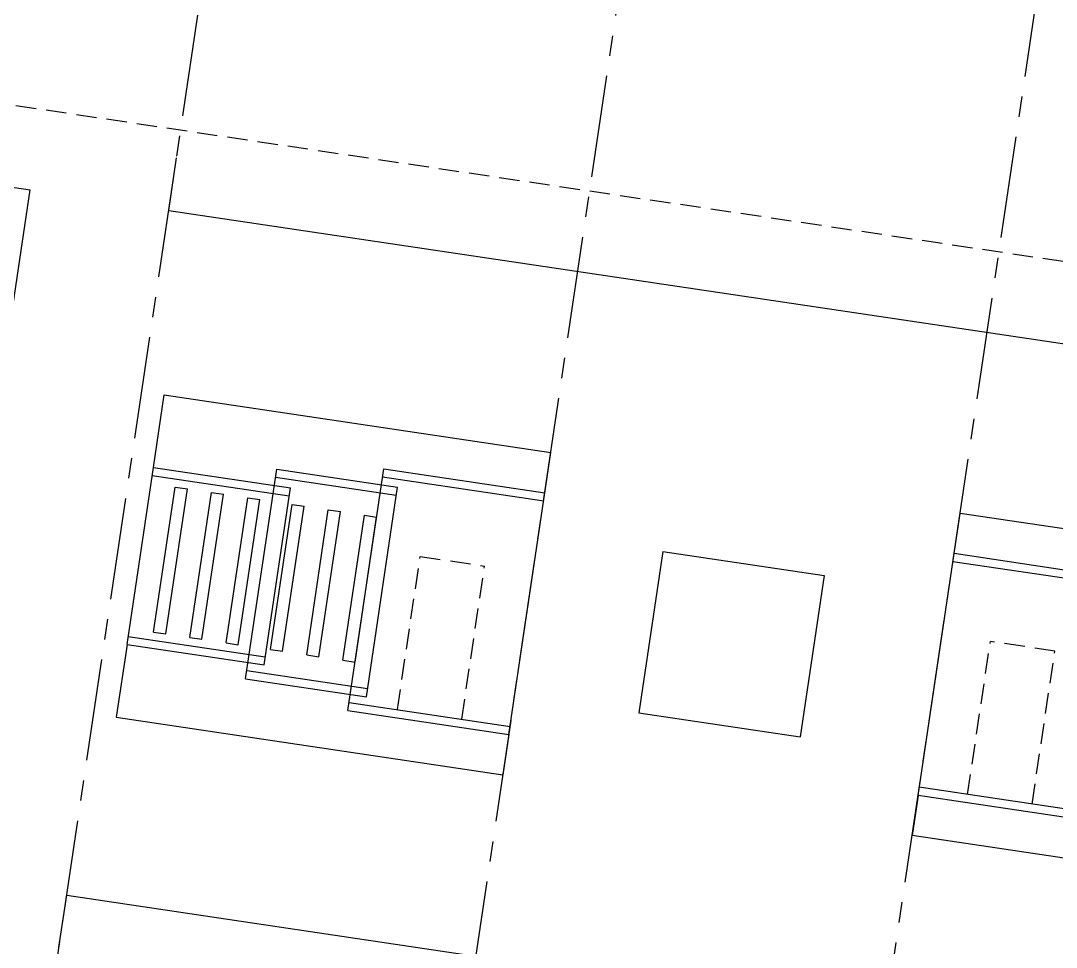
# Model space of a CAD drawing. Header units: millimetres. Extents: x 338 to 506, y 179 to 335.
# Drawn here: x 421.36 to 434.08, y 252.2 to 263.58 of the extents above; entities that cross this region are included whole.
import ezdxf

# ---------------------------------------------------------------- set-up
doc = ezdxf.new("R2010")
doc.units = ezdxf.units.MM
for name, pattern in [('CACHE', [0.375, 0.25, -0.125]), ('CENTER', [2, 1.25, -0.25, 0.25, -0.25]), ('DASHED2', [0.375, 0.25, -0.125]), ('HIDDEN', [0.375, 0.25, -0.125])]:
    doc.linetypes.add(name, pattern=pattern)
doc.layers.add('EJES_DE_COLUMNA', color=255, linetype='DASHED2')
doc.layers.add('MUROS', color=32, linetype='Continuous')

# ---------------------------------------------------------------- blocks, each defined once
blk = doc.blocks.new('MODULO_ESTUDIO')
at = {"color": 3}
for p, q in [((-0.5, 4.8), (-0.5, 0)), ((0.4, 4.8), (-0.5, 4.8)), ((2.6, 4.8), (3.5, 4.8)), ((3.5, 4.8), (3.5, 0)), ((0, 0), (-0.5, 0)), ((3, 0), (3.5, 0))]:
    blk.add_line(p, q, dxfattribs=at)
for p, q in [((0.4, 4.8), (0.4, 3.1)), ((0.4, 4.8), (2.6, 4.8)), ((0.5, 4.8), (0.5, 3.1)), ((2.5, 4.8), (2.5, 3.1)), ((2.6, 4.8), (2.6, 3.1)), ((0.6, 4.5), (0.6, 4.35)), ((0.6, 4.5), (2.4, 4.5)), ((2.4, 4.5), (2.4, 4.35)), ((0.6, 4.35), (2.4, 4.35)), ((0.6, 4.05), (0.6, 3.9)), ((0.6, 4.05), (2.4, 4.05)), ((2.4, 4.05), (2.4, 3.9)), ((0.6, 3.9), (2.4, 3.9)), ((0.6, 3.6), (0.6, 3.45)), ((0.6, 3.6), (2.4, 3.6)), ((2.4, 3.6), (2.4, 3.45)), ((0.6, 3.45), (2.4, 3.45)), ((0.2, 3.3), (0.2, 1.8)), ((0.2, 3.3), (2.8, 3.3)), ((0.3, 3.3), (0.3, 1.8)), ((2.7, 3.3), (2.7, 1.8)), ((2.8, 3.3), (2.8, 1.8)), ((0.4, 3.1), (2.6, 3.1)), ((0.6, 3.05), (0.6, 2.9)), ((0.6, 3.05), (2.4, 3.05)), ((2.4, 3.05), (2.4, 2.9)), ((0.6, 2.9), (2.4, 2.9)), ((0.6, 2.6), (0.6, 2.45)), ((0.6, 2.6), (2.4, 2.6)), ((2.4, 2.6), (2.4, 2.45)), ((0.6, 2.45), (2.4, 2.45)), ((0.6, 2.15), (0.6, 2)), ((0.6, 2.15), (2.4, 2.15)), ((2.4, 2.15), (2.4, 2)), ((0, 2), (0, 0)), ((0, 2), (3, 2)), ((0.1, 2), (0.1, 0)), ((0.6, 2), (2.4, 2)), ((2.9, 2), (2.9, 0)), ((3, 2), (3, 0)), ((0.2, 1.8), (2.8, 1.8)), ((0, 0), (3, 0))]:
    blk.add_line(p, q)
at = {"linetype": 'CACHE'}
for p, q in [((0.1, 1.4), (2, 1.4)), ((2, 1.4), (2, 0.6)), ((0.1, 0.6), (2, 0.6))]:
    blk.add_line(p, q, dxfattribs=at)
blk = doc.blocks.new('EJES_ESTRUCTURALES')
at = {"layer": 'EJES_DE_COLUMNA', "color": 9, "linetype": 'CENTER'}
for p, q in [((661.47768, 169.90297), (759.37077, 169.90297)), ((661.47768, 164.82297), (759.37077, 164.82297)), ((661.47768, 159.74297), (759.37077, 159.74297))]:
    blk.add_line(p, q, dxfattribs=at)
blk = doc.blocks.new('A$C7152A42C')
at = {"color": 3}
for p, q in [((79.83263, 76.33772), (83.08127, 76.33772)), ((73.93573, 74.61772), (74.58228, 74.61772)), ((83.08127, 74.61772), (83.73299, 74.61772)), ((77.83263, 67.99772), (77.83263, 65.99772)), ((79.83263, 67.99772), (77.83263, 67.99772)), ((79.83263, 67.99772), (79.83263, 65.99772)), ((79.83263, 65.99772), (77.83263, 65.99772))]:
    blk.add_line(p, q, dxfattribs=at)
for points in [[(83.08127, 83.05772), (83.08127, 76.33772)], [(74.58228, 74.61772), (74.58228, 59.37772)], [(83.08127, 74.61772), (83.08127, 59.37772)]]:
    blk.add_lwpolyline(points, dxfattribs=at)
at = {"layer": 'MUROS', "linetype": 'HIDDEN'}
blk.add_lwpolyline([(87.55383, 97.28772), (84.08127, 97.28772), (84.08127, 43.88841), (87.55383, 43.88841)], dxfattribs=at)
blk.add_blockref('MODULO_ESTUDIO', (77.33436, 69.53772))
at = {"xscale": -1, "rotation": 180}
blk.add_blockref('MODULO_ESTUDIO', (77.33436, 64.45772), dxfattribs=at)
at = {"layer": 'EJES_DE_COLUMNA'}
blk.add_blockref('EJES_ESTRUCTURALES', (-631.22088, -95.28525), dxfattribs=at)

msp = doc.modelspace()

# ---------------------------------------------------------------- block references
at = {"layer": 'MUROS', "color": 32, "rotation": 81.53046525965426}
msp.add_blockref('A$C7152A42C', (484.748, 168.084), dxfattribs=at)

doc.saveas('drawing.dxf')
